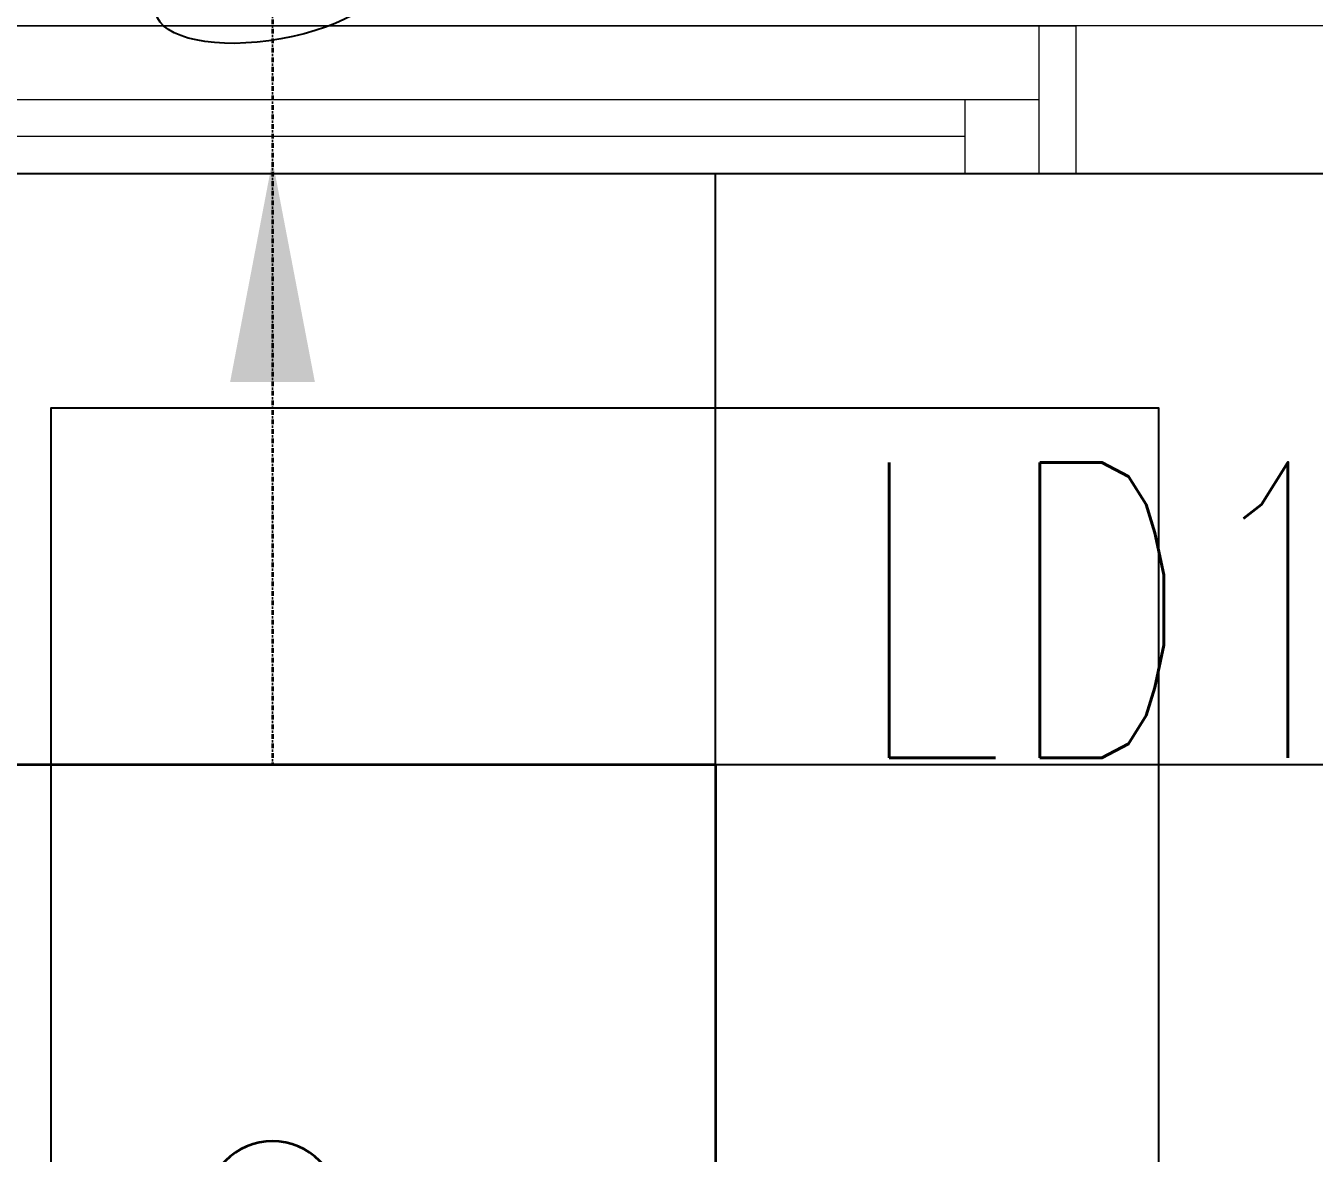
# Model space of a CAD drawing. Extents: x -12260 to 57327, y -29287 to 19916.
# Drawn here: x 35709 to 36581, y -3473 to -2710 of the extents above; entities that cross this region are included whole.
import ezdxf
from ezdxf import colors
from ezdxf.entities.mleader import LeaderData, LeaderLine
from ezdxf.enums import TextEntityAlignment as Align
from ezdxf.math import Vec2, Vec3

# ---------------------------------------------------------------- set-up
doc = ezdxf.new("R2010")
doc.units = 0
doc.header["$LTSCALE"] = 0.25
doc.linetypes.add('DASHDOT', pattern=[25.4, 12.7, -6.35, 0, -6.35])
for name, color, linetype, lineweight in [('01-First Floor$0$Aluminum', 251, 'Continuous', 5), ('01-First Floor$0$LOADING', 253, 'Continuous', 5), ('01-First Floor$0$Walls', 251, 'Continuous', 5), ('E-LITE-CIRC-NUMB', 6, 'Continuous', 25), ('E-LITE-CLNG', 150, 'Continuous', 35), ('E-LITE-CLNG-CNDT', 6, 'DASHDOT', 35), ('E-LITE-CLNG-CNDT @ 100', 6, 'DASHDOT', 35), ('E-LITE-CTRL', 6, 'Continuous', 25), ('E-LITE-IDEN', 6, 'Continuous', 25), ('E-LITE-TEXT', 6, 'Continuous', 25)]:
    doc.layers.add(name, color=color, linetype=linetype, lineweight=lineweight)
doc.layers.add('01-First Floor$0$FALSE CEILING', color=251, linetype='Continuous')
doc.styles.add('DC_Elc_Romans', font='elc_romans.shx', dxfattribs={"width": 0.7})
doc.styles.add('DC_SIMPLEX', font='SIMPLEX.shx', dxfattribs={"width": 0.7})

# ---------------------------------------------------------------- blocks, each defined once
blk = doc.blocks.new('01-First Floor$0$A$C37be4daf')
at = {"layer": '01-First Floor$0$Aluminum'}
for p, q in [((1416.01, 598.24), (216.01, 598.24)), ((241.01, 498.24), (241.01, 598.24)), ((291.01, 548.24), (291.01, 598.24)), ((1341.01, 548.24), (1341.01, 598.24)), ((1391.01, 498.24), (1391.01, 598.24)), ((291.01, 573.24), (1341.01, 573.24)), ((1391.01, 548.24), (241.01, 548.24)), ((1416.01, 498.24), (216.01, 498.24))]:
    blk.add_line(p, q, dxfattribs=at)
at = {"layer": '01-First Floor$0$Walls'}
for p, q in [((216.01, 498.24), (216.01, 598.24)), ((1416.01, 498.24), (1416.01, 598.24))]:
    blk.add_line(p, q, dxfattribs=at)
blk = doc.blocks.new('01-First Floor')
at = {"layer": '01-First Floor$0$FALSE CEILING', "linetype": 'Continuous'}
for p, q in [((36176, -6810), (36176, -2810)), ((34976, -3210), (38476, -3210))]:
    blk.add_line(p, q, dxfattribs=at)
at = {"layer": '01-First Floor$0$FALSE CEILING'}
blk.add_lwpolyline([(34976, -2810), (38476, -2810), (38476, -6810), (34976, -6810)], close=True, dxfattribs=at)
at = {"layer": '01-First Floor$0$FALSE CEILING', "elevation": -0.1}
blk.add_lwpolyline([(35726, -4468.86), (36476, -4468.86), (36476, -2968.86), (35726, -2968.86)], close=True, dxfattribs=at)
at = {"layer": '01-First Floor$0$LOADING', "elevation": -0.1}
blk.add_lwpolyline([(35726, -4468.86), (36476, -4468.86), (36476, -2968.86), (35726, -2968.86)], close=True, dxfattribs=at)
at = {"layer": '01-First Floor$0$Walls'}
for p, q in [((42876, -2710), (34876, -2710)), ((38476, -2810), (34976, -2810))]:
    blk.add_line(p, q, dxfattribs=at)
at = {"rotation": 180}
blk.add_blockref('01-First Floor$0$A$C37be4daf', (36635.82, -2211.76), dxfattribs=at)
blk = doc.blocks.new('DC_Arrow-ArrowEllipse')
at = {"color": 0}
blk.add_ellipse((0, 0), major_axis=(0.4, 0), ratio=0.4, dxfattribs=at)
at = {"color": 0, "ltscale": 0.5}
blk.add_solid([(-1.4, 0.1667), (-0.4, 0), (-1.4, -0.1667)], dxfattribs=at)
blk = doc.blocks.new('*U18')
blk.add_hatch(color=256).paths.add_polyline_path([(-0.2869, 0), (0, -1.5), (0.2869, 0)])
blk = doc.blocks.new('*U25')
blk.add_lwpolyline([(-300, 300), (-300, -300), (300, -300), (300, 300)], close=True)
blk.add_circle((0, 0), 45)
at = {"layer": 'E-LITE-CIRC-NUMB', "style": 'DC_SIMPLEX', "width": 0.7, "flags": 8}
blk.add_attdef('CIRCUIT', text='', height=200, rotation=0, dxfattribs=at).set_placement((-473.9, 300), align=Align.RIGHT)
at = {"layer": 'E-LITE-CTRL', "style": 'DC_SIMPLEX', "width": 0.7, "flags": 8}
blk.add_attdef('CONTROL', (1118.9, -935), '', height=200, rotation=360, dxfattribs=at)
at = {"layer": 'E-LITE-IDEN', "style": 'DC_SIMPLEX', "width": 0.7, "flags": 8}
blk.add_attdef('TYPE', (460.41, 457.65), '', height=200, rotation=360, dxfattribs=at)

msp = doc.modelspace()

# ---------------------------------------------------------------- linework, layer by layer
at = {"layer": 'E-LITE-CLNG-CNDT', "elevation": 0}
msp.add_lwpolyline([(7774.33, 2768.94), (7774.33, -2298.44, 0.414214), (7874.33, -2398.44), (35800.99, -2398.44, -0.414214), (35875.99, -2473.44), (35875.99, -3210)], format="xyb", dxfattribs=at)

# ---------------------------------------------------------------- block references
at = {"layer": 'E-LITE-CLNG'}
ref = msp.add_blockref('*U25', (35875.99, -3510.01), dxfattribs=dict(at, xscale=-1))
ref.add_attrib('TYPE', 'LD1', (36269.48, -3205.51), dxfattribs={"layer": 'E-LITE-IDEN', "height": 200, "rotation": 0, "style": 'DC_SIMPLEX', "width": 0.7, "flags": 8})
at = {"layer": 'E-LITE-CLNG-CNDT'}
msp.add_blockref('01-First Floor', (0, 0), dxfattribs=at)
at = {"layer": 'E-LITE-CLNG-CNDT @ 100', "xscale": 100, "yscale": 100, "zscale": 100, "rotation": 180}
msp.add_blockref('*U18', (35875.99, -2951.1, 0), dxfattribs=at)

# ---------------------------------------------------------------- leaders
at = {"layer": 'E-LITE-TEXT'}
ml = msp.add_multileader_mtext('Standard', dxfattribs=at)
ml.set_content('TO LP-F1/L17', color=256, style='DC_Elc_Romans')
ml.set_leader_properties(color=45)
ml.set_arrow_properties(name='DC_Arrow-ArrowEllipse')
ml.build(insert=Vec2(0, 0))
ml.multileader.update_dxf_attribs({"dogleg_length": 2, "arrow_head_size": 200, "scale": 100})
ctx = ml.context
ctx.base_point, ctx.scale, ctx.char_height, ctx.arrow_head_size, ctx.landing_gap_size, ctx.plane_origin = Vec3(36488.51, -2613.52, 0), 100, 200, 200, 200, Vec3(27494.84, -530.33, 0)
notes = []
notes.append((ctx, [(0, (1, 1, 0), (36288.51, -2613.52, 0), (1, 0), 200, [(0, [(35875.99, -2687.38, 0)], 0, [])])]))
ctx.mtext.insert, ctx.mtext.flow_direction = Vec3(36688.51, -2480.19, 0), 5
for ctx, leaders in notes:
    for number, flags, end, landing, length, lines in leaders:
        leader = LeaderData()
        leader.index, (leader.has_last_leader_line, leader.has_dogleg_vector, leader.attachment_direction) = number, flags
        leader.last_leader_point, leader.dogleg_vector, leader.dogleg_length = Vec3(end), Vec3(landing), length
        for number, points, colour, breaks in lines:
            line = LeaderLine()
            line.index, line.vertices, line.color, line.breaks = number, Vec3.list(points), colors.encode_raw_color(colour), breaks
            leader.lines.append(line)
        ctx.leaders.append(leader)

doc.saveas('drawing.dxf')
